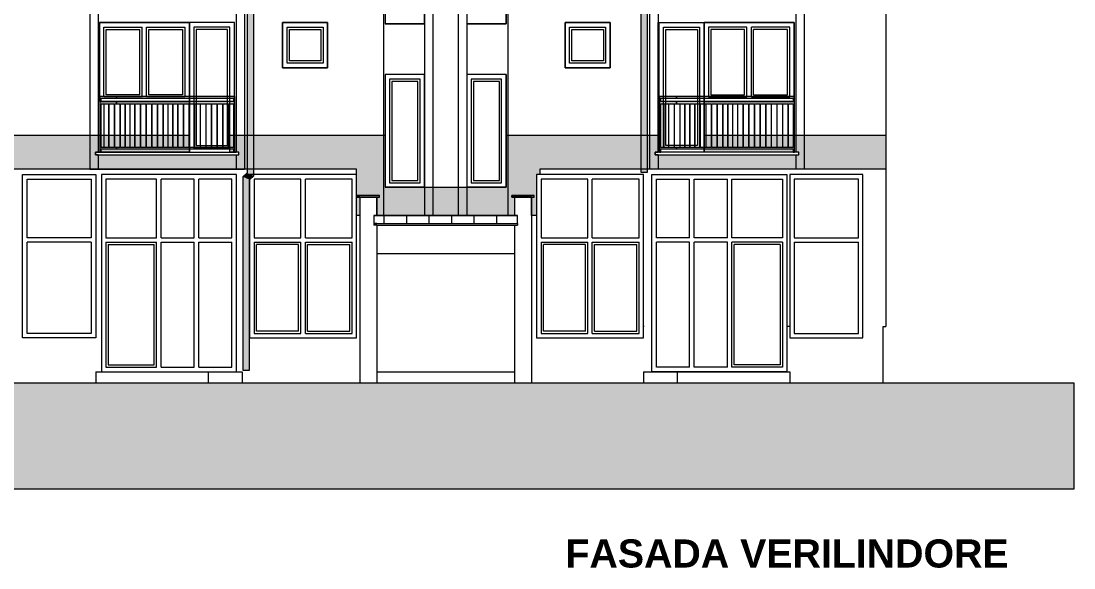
# Model space of a CAD drawing. Header units: feet. Extents: x 2791058 to 2855058, y -67651 to -18651.
# Drawn here: x 2810626 to 2819983, y -40312 to -35455 of the extents above; entities that cross this region are included whole.
import ezdxf

# ---------------------------------------------------------------- set-up
doc = ezdxf.new("R2010")
doc.units = ezdxf.units.FT
doc.header["$MEASUREMENT"] = 0
doc.linetypes.add('Hidden Line', pattern=[195.611112, 141.111112, -54.5])
for name, color, linetype, lineweight in [('2D Drafting - General_Pen_No__1', 7, 'Continuous', 0), ('Annotation - Text_Pen_No__1', 7, 'Continuous', 0), ('Exterior walls_Pen_No__1', 7, 'Continuous', 0), ('Exterior walls_Pen_No__80', 3, 'Continuous', 0), ('Lines_Pen_No__20', 1, 'Continuous', 0), ('Lines_Pen_No__60', 230, 'Continuous', 0), ('Shell - Roof_Pen_No__20', 1, 'Continuous', 0), ('Shell - Roof_Pen_No__21', 7, 'Continuous', 0), ('Structural - Bearing_Pen_No__1', 7, 'Continuous', 0)]:
    doc.layers.add(name, color=color, linetype=linetype, lineweight=lineweight)
for name, color, linetype, lineweight, true_color in [('2D Drafting - General_Pen_No__61', 7, 'Continuous', 0, 0x6a6a6a), ('Lines_Pen_No__4', 7, 'Continuous', 0, 0x029e21), ('Structural - Bearing_Pen_No__61', 7, 'Continuous', 0, 0x6a6a6a)]:
    doc.layers.add(name, color=color, linetype=linetype, lineweight=lineweight, true_color=true_color)
doc.layers.add('Exterior walls', color=7, linetype='Continuous')
doc.styles.add('GENERATED_STYLE_4', font='arialbd.ttf')

# ---------------------------------------------------------------- blocks, each defined once
blk = doc.blocks.new('Wall_7', base_point=(2812695.1, -30968.5))
at = {"layer": 'Exterior walls', "linetype": 'Continuous', "lineweight": 0}
blk.add_hatch(color=255, dxfattribs=at).paths.add_polyline_path([(2812635.1, -30968.5), (2812635.1, -36803.7), (2812695.1, -36830.4), (2812695.1, -30968.5)])
at = {"layer": 'Exterior walls_Pen_No__1', "color": 7, "linetype": 'Continuous', "lineweight": 0, "flags": 128}
for points in [[(2812635.1, -30968.5), (2812635.1, -36803.7)], [(2812695.1, -30968.5), (2812635.1, -30968.5)], [(2812695.1, -36830.4), (2812695.1, -30968.5)]]:
    blk.add_lwpolyline(points, dxfattribs=at)
blk = doc.blocks.new('Wall_8', base_point=(2812597.5, -38554.2))
at = {"layer": 'Exterior walls', "linetype": 'Continuous', "lineweight": 0}
blk.add_hatch(color=255, dxfattribs=at).paths.add_polyline_path([(2812657.5, -38554.2), (2812657.5, -36864.2), (2812597.5, -36837.5), (2812597.5, -38554.2)])
at = {"layer": 'Exterior walls_Pen_No__1', "color": 7, "linetype": 'Continuous', "lineweight": 0, "flags": 128}
for points in [[(2812597.5, -36837.5), (2812597.5, -38554.2)], [(2812657.5, -38554.2), (2812657.5, -36864.2)], [(2812597.5, -38554.2), (2812657.5, -38554.2)]]:
    blk.add_lwpolyline(points, dxfattribs=at)
blk = doc.blocks.new('Wall_9', base_point=(2812597.5, -36837.5))
at = {"layer": 'Exterior walls', "linetype": 'Continuous', "lineweight": 0}
blk.add_hatch(color=255, dxfattribs=at).paths.add_polyline_path([(2812657.5, -36864.2), (2812695.1, -36830.4), (2812635.1, -36803.7), (2812597.5, -36837.5)])
at = {"layer": 'Exterior walls_Pen_No__1', "color": 7, "linetype": 'Continuous', "lineweight": 0, "flags": 128}
for points in [[(2812635.1, -36803.7), (2812597.5, -36837.5)], [(2812657.5, -36864.2), (2812695.1, -36830.4)]]:
    blk.add_lwpolyline(points, dxfattribs=at)
blk = doc.blocks.new('Wall_10', base_point=(2816133.9, -30968.5))
at = {"layer": 'Exterior walls', "linetype": 'Continuous', "lineweight": 0}
blk.add_hatch(color=255, dxfattribs=at).paths.add_polyline_path([(2816133.9, -30968.5), (2816133.9, -36797.9), (2816193.9, -36797.9), (2816193.9, -30968.5)])
at = {"layer": 'Exterior walls_Pen_No__1', "color": 7, "linetype": 'Continuous', "lineweight": 0, "flags": 128}
for points in [[(2816133.9, -30968.5), (2816133.9, -36797.9)], [(2816193.9, -30968.5), (2816133.9, -30968.5)], [(2816193.9, -36797.9), (2816193.9, -30968.5)], [(2816133.9, -36797.9), (2816193.9, -36797.9)]]:
    blk.add_lwpolyline(points, dxfattribs=at)

msp = doc.modelspace()

# ---------------------------------------------------------------- hatches: boundary and pattern name
at = {"layer": '2D Drafting - General_Pen_No__61', "linetype": 'Continuous', "lineweight": 0, "true_color": 0x6a6a6a}
msp.add_hatch(color=251, dxfattribs=at).paths.add_polyline_path([(2801065.4, -38668.5), (2819983, -38668.5), (2819983, -39610.6), (2801065.4, -39610.6)])
at = {"layer": 'Exterior walls_Pen_No__80', "linetype": 'Continuous', "lineweight": 0, "true_color": 0x7fff7f}
msp.add_hatch(color=91, dxfattribs=at).paths.add_polyline_path([(2804321.6, -36468.5), (2804321.6, -36618.5), (2803511.6, -36618.5), (2803486.6, -36618.5), (2803486.6, -36643.5), (2803511.6, -36643.5), (2804736.6, -36643.5), (2804761.6, -36643.5), (2804761.6, -36618.5), (2804736.6, -36618.5), (2804725.1, -36618.5), (2804725.1, -36468.5), (2806086.6, -36468.5), (2806086.6, -36768.5), (2806086.6, -36930.5), (2807161.6, -36930.5), (2807161.6, -36768.5), (2807161.6, -36468.5), (2808496.6, -36468.5), (2808496.6, -36618.5), (2808486.6, -36618.5), (2808461.6, -36618.5), (2808461.6, -36643.5), (2808486.6, -36643.5), (2809711.6, -36643.5), (2809736.6, -36643.5), (2809736.6, -36618.5), (2809711.6, -36618.5), (2808896.6, -36618.5), (2808896.6, -36468.5), (2812121.6, -36468.5), (2812121.6, -36618.5), (2811311.6, -36618.5), (2811286.6, -36618.5), (2811286.6, -36643.5), (2811311.6, -36643.5), (2812536.6, -36643.5), (2812561.6, -36643.5), (2812561.6, -36618.5), (2812536.6, -36618.5), (2812481.6, -36618.5), (2812481.6, -36468.5), (2813861.6, -36468.5), (2813861.6, -36768.5), (2813861.6, -36930.5), (2814936.6, -36930.5), (2814936.6, -36768.5), (2814936.6, -36468.5), (2816296.6, -36468.5), (2816296.6, -36618.5), (2816286.6, -36618.5), (2816261.6, -36618.5), (2816261.6, -36643.5), (2816286.6, -36643.5), (2817511.6, -36643.5), (2817536.6, -36643.5), (2817536.6, -36618.5), (2817511.6, -36618.5), (2816696.6, -36618.5), (2816696.6, -36468.5), (2818311.6, -36468.5), (2818311.6, -36768.5), (2815236.6, -36768.5), (2815236.6, -36818.5), (2815207.7, -36818.5), (2815207.7, -37180.8), (2815161.6, -37180.8), (2815161.6, -37018.5), (2815186.6, -37018.5), (2815186.6, -37003.5), (2814986.6, -37003.5), (2814986.6, -37018.5), (2815010.2, -37018.5), (2815010.2, -37180.8), (2813786.6, -37180.8), (2813786.6, -37018.5), (2813811.6, -37018.5), (2813811.6, -37003.5), (2813611.6, -37003.5), (2813611.6, -37018.5), (2813636.6, -37018.5), (2813636.6, -37180.8), (2813607.3, -37180.8), (2813607.3, -36768.5), (2813561.6, -36768.5), (2807461.6, -36768.5), (2807461.6, -36818.5), (2807418.8, -36818.5), (2807418.8, -37180.8), (2807386.6, -37180.8), (2807386.6, -37018.5), (2807411.6, -37018.5), (2807411.6, -37003.5), (2807211.6, -37003.5), (2807211.6, -37018.5), (2807236.6, -37018.5), (2807236.6, -37180.8), (2806011.6, -37180.8), (2806011.6, -37018.5), (2806036.6, -37018.5), (2806036.6, -37003.5), (2805841.9, -37003.5), (2805841.9, -36818.5), (2805786.6, -36818.5), (2805786.6, -36768.5), (2802711.6, -36768.5), (2802711.6, -36468.5)])
at = {"layer": 'Structural - Bearing_Pen_No__1', "linetype": 'Continuous', "lineweight": 0}
h = msp.add_hatch(dxfattribs=at)
h.set_pattern_fill('SOLDIER_COURSE', style=0, pattern_type=2)
h.set_pattern_definition([(90, (2247653.82, -76424.97), (-200, 0), [])])
h.paths.add_polyline_path([(2815036.6, -37180.8), (2813761.6, -37180.8), (2813761.6, -37253.5), (2813786.6, -37253.5), (2815011.6, -37253.5), (2815036.6, -37253.5)])
at = {"layer": 'Structural - Bearing_Pen_No__61', "linetype": 'Continuous', "lineweight": 0, "true_color": 0x6a6a6a}
h = msp.add_hatch(color=251, dxfattribs=at)
h.paths.add_polyline_path([(2811325.1, -36125.9), (2811325.1, -36618.5), (2811337.1, -36618.5), (2811337.1, -36589.8), (2811475.1, -36589.8), (2811475.1, -36577.3), (2811459.1, -36577.3), (2811459.1, -36188.5), (2811475.1, -36188.5), (2811475.1, -36168.5), (2811337.1, -36168.5), (2811337.1, -36138.5), (2811475.1, -36138.5), (2811475.1, -36125.9), (2811337.1, -36125.9)])
h.paths.add_polyline_path([(2811337.1, -36188.5), (2811360.3, -36188.5), (2811360.3, -36577.3), (2811337.1, -36577.3)], flags=0)
h.paths.add_polyline_path([(2811365.3, -36188.5), (2811404.1, -36188.5), (2811404.1, -36577.3), (2811365.3, -36577.3)], flags=0)
h.paths.add_polyline_path([(2811409.1, -36188.5), (2811454.1, -36188.5), (2811454.1, -36577.3), (2811409.1, -36577.3)], flags=0)
h = msp.add_hatch(color=251, dxfattribs=at)
h.paths.add_polyline_path([(2811475.1, -36589.8), (2812513.1, -36589.8), (2812513.1, -36618.5), (2812525.1, -36618.5), (2812525.1, -36125.9), (2812513.1, -36125.9), (2811475.1, -36125.9), (2811475.1, -36138.5), (2812513.1, -36138.5), (2812513.1, -36168.5), (2811475.1, -36168.5), (2811475.1, -36188.5), (2811504.1, -36188.5), (2811504.1, -36577.3), (2811475.1, -36577.3)])
h.paths.add_polyline_path([(2811509.1, -36577.3), (2811509.1, -36188.5), (2811547.8, -36188.5), (2811547.8, -36577.3)], flags=0)
h.paths.add_polyline_path([(2811591.6, -36577.3), (2811552.8, -36577.3), (2811552.8, -36188.5), (2811591.6, -36188.5)], flags=0)
h.paths.add_polyline_path([(2811596.6, -36188.5), (2811635.3, -36188.5), (2811635.3, -36577.3), (2811596.6, -36577.3)], flags=0)
h.paths.add_polyline_path([(2811685.3, -36577.3), (2811640.3, -36577.3), (2811640.3, -36188.5), (2811685.3, -36188.5)], flags=0)
h.paths.add_polyline_path([(2811690.3, -36577.3), (2811690.3, -36188.5), (2811735.3, -36188.5), (2811735.3, -36577.3)], flags=0)
h.paths.add_polyline_path([(2811740.3, -36188.5), (2811785.3, -36188.5), (2811785.3, -36577.3), (2811740.3, -36577.3)], flags=0)
h.paths.add_polyline_path([(2811790.3, -36188.5), (2811835.3, -36188.5), (2811835.3, -36577.3), (2811790.3, -36577.3)], flags=0)
h.paths.add_polyline_path([(2811840.3, -36577.3), (2811840.3, -36188.5), (2811885.3, -36188.5), (2811885.3, -36577.3)], flags=0)
h.paths.add_polyline_path([(2811929.1, -36577.3), (2811890.3, -36577.3), (2811890.3, -36188.5), (2811929.1, -36188.5)], flags=0)
h.paths.add_polyline_path([(2811934.1, -36188.5), (2811972.8, -36188.5), (2811972.8, -36577.3), (2811934.1, -36577.3)], flags=0)
h.paths.add_polyline_path([(2811977.8, -36188.5), (2812016.6, -36188.5), (2812016.6, -36577.3), (2811977.8, -36577.3)], flags=0)
h.paths.add_polyline_path([(2812021.6, -36577.3), (2812021.6, -36188.5), (2812066.6, -36188.5), (2812066.6, -36577.3)], flags=0)
h.paths.add_polyline_path([(2812116.6, -36577.3), (2812071.6, -36577.3), (2812071.6, -36188.5), (2812116.6, -36188.5)], flags=0)
h.paths.add_polyline_path([(2812166.6, -36577.3), (2812121.6, -36577.3), (2812121.6, -36188.5), (2812166.6, -36188.5)], flags=0)
h.paths.add_polyline_path([(2812171.6, -36577.3), (2812171.6, -36188.5), (2812216.6, -36188.5), (2812216.6, -36577.3)], flags=0)
h.paths.add_polyline_path([(2812221.6, -36577.3), (2812221.6, -36188.5), (2812266.6, -36188.5), (2812266.6, -36577.3)], flags=0)
h.paths.add_polyline_path([(2812271.6, -36188.5), (2812316.6, -36188.5), (2812316.6, -36577.3), (2812271.6, -36577.3)], flags=0)
h.paths.add_polyline_path([(2812321.6, -36577.3), (2812321.6, -36188.5), (2812366.6, -36188.5), (2812366.6, -36577.3)], flags=0)
h.paths.add_polyline_path([(2812371.6, -36188.5), (2812416.6, -36188.5), (2812416.6, -36577.3), (2812371.6, -36577.3)], flags=0)
h.paths.add_polyline_path([(2812421.6, -36577.3), (2812421.6, -36188.5), (2812466.6, -36188.5), (2812466.6, -36577.3)], flags=0)
h.paths.add_polyline_path([(2812471.6, -36188.5), (2812513.1, -36188.5), (2812513.1, -36577.3), (2812471.6, -36577.3)], flags=0)
h = msp.add_hatch(color=251, dxfattribs=at)
h.paths.add_polyline_path([(2816300.1, -36125.9), (2816300.1, -36618.5), (2816312.1, -36618.5), (2816312.1, -36589.8), (2816450.1, -36589.8), (2816450.1, -36577.3), (2816434.1, -36577.3), (2816434.1, -36188.5), (2816450.1, -36188.5), (2816450.1, -36168.5), (2816312.1, -36168.5), (2816312.1, -36138.5), (2816450.1, -36138.5), (2816450.1, -36125.9), (2816312.1, -36125.9)])
h.paths.add_polyline_path([(2816312.1, -36188.5), (2816335.3, -36188.5), (2816335.3, -36577.3), (2816312.1, -36577.3)], flags=0)
h.paths.add_polyline_path([(2816340.3, -36188.5), (2816379.1, -36188.5), (2816379.1, -36577.3), (2816340.3, -36577.3)], flags=0)
h.paths.add_polyline_path([(2816384.1, -36188.5), (2816429.1, -36188.5), (2816429.1, -36577.3), (2816384.1, -36577.3)], flags=0)
h = msp.add_hatch(color=251, dxfattribs=at)
h.paths.add_polyline_path([(2816450.1, -36589.8), (2817488.1, -36589.8), (2817488.1, -36618.5), (2817500.1, -36618.5), (2817500.1, -36125.9), (2817488.1, -36125.9), (2816450.1, -36125.9), (2816450.1, -36138.5), (2817488.1, -36138.5), (2817488.1, -36168.5), (2816450.1, -36168.5), (2816450.1, -36188.5), (2816479.1, -36188.5), (2816479.1, -36577.3), (2816450.1, -36577.3)])
h.paths.add_polyline_path([(2816484.1, -36577.3), (2816484.1, -36188.5), (2816522.8, -36188.5), (2816522.8, -36577.3)], flags=0)
h.paths.add_polyline_path([(2816566.6, -36577.3), (2816527.8, -36577.3), (2816527.8, -36188.5), (2816566.6, -36188.5)], flags=0)
h.paths.add_polyline_path([(2816571.6, -36188.5), (2816610.3, -36188.5), (2816610.3, -36577.3), (2816571.6, -36577.3)], flags=0)
h.paths.add_polyline_path([(2816660.3, -36577.3), (2816615.3, -36577.3), (2816615.3, -36188.5), (2816660.3, -36188.5)], flags=0)
h.paths.add_polyline_path([(2816665.3, -36577.3), (2816665.3, -36188.5), (2816710.3, -36188.5), (2816710.3, -36577.3)], flags=0)
h.paths.add_polyline_path([(2816715.3, -36188.5), (2816760.3, -36188.5), (2816760.3, -36577.3), (2816715.3, -36577.3)], flags=0)
h.paths.add_polyline_path([(2816765.3, -36188.5), (2816810.3, -36188.5), (2816810.3, -36577.3), (2816765.3, -36577.3)], flags=0)
h.paths.add_polyline_path([(2816815.3, -36577.3), (2816815.3, -36188.5), (2816860.3, -36188.5), (2816860.3, -36577.3)], flags=0)
h.paths.add_polyline_path([(2816904.1, -36577.3), (2816865.3, -36577.3), (2816865.3, -36188.5), (2816904.1, -36188.5)], flags=0)
h.paths.add_polyline_path([(2816909.1, -36188.5), (2816947.8, -36188.5), (2816947.8, -36577.3), (2816909.1, -36577.3)], flags=0)
h.paths.add_polyline_path([(2816952.8, -36188.5), (2816991.6, -36188.5), (2816991.6, -36577.3), (2816952.8, -36577.3)], flags=0)
h.paths.add_polyline_path([(2816996.6, -36577.3), (2816996.6, -36188.5), (2817041.6, -36188.5), (2817041.6, -36577.3)], flags=0)
h.paths.add_polyline_path([(2817091.6, -36577.3), (2817046.6, -36577.3), (2817046.6, -36188.5), (2817091.6, -36188.5)], flags=0)
h.paths.add_polyline_path([(2817141.6, -36577.3), (2817096.6, -36577.3), (2817096.6, -36188.5), (2817141.6, -36188.5)], flags=0)
h.paths.add_polyline_path([(2817146.6, -36577.3), (2817146.6, -36188.5), (2817191.6, -36188.5), (2817191.6, -36577.3)], flags=0)
h.paths.add_polyline_path([(2817196.6, -36577.3), (2817196.6, -36188.5), (2817241.6, -36188.5), (2817241.6, -36577.3)], flags=0)
h.paths.add_polyline_path([(2817246.6, -36188.5), (2817291.6, -36188.5), (2817291.6, -36577.3), (2817246.6, -36577.3)], flags=0)
h.paths.add_polyline_path([(2817296.6, -36577.3), (2817296.6, -36188.5), (2817341.6, -36188.5), (2817341.6, -36577.3)], flags=0)
h.paths.add_polyline_path([(2817346.6, -36188.5), (2817391.6, -36188.5), (2817391.6, -36577.3), (2817346.6, -36577.3)], flags=0)
h.paths.add_polyline_path([(2817396.6, -36577.3), (2817396.6, -36188.5), (2817441.6, -36188.5), (2817441.6, -36577.3)], flags=0)
h.paths.add_polyline_path([(2817446.6, -36188.5), (2817488.1, -36188.5), (2817488.1, -36577.3), (2817446.6, -36577.3)], flags=0)
for points in [[(2813811.6, -37003.5), (2813611.6, -37003.5), (2813611.6, -37018.5), (2813636.6, -37018.5), (2813786.6, -37018.5), (2813811.6, -37018.5)], [(2815186.6, -37003.5), (2814986.6, -37003.5), (2814986.6, -37018.5), (2815011.6, -37018.5), (2815161.6, -37018.5), (2815186.6, -37018.5)]]:
    msp.add_hatch(color=251, dxfattribs=at).paths.add_polyline_path(points)

# ---------------------------------------------------------------- linework, layer by layer
at = {"layer": '2D Drafting - General_Pen_No__1', "color": 7, "linetype": 'Continuous', "lineweight": 0, "flags": 128}
msp.add_lwpolyline([(2801065.4, -38668.5), (2819983, -38668.5), (2819983, -39610.6), (2801065.4, -39610.6)], close=True, dxfattribs=at)
at = {"layer": 'Exterior walls_Pen_No__1', "color": 7, "linetype": 'Continuous', "lineweight": 0, "flags": 128}
msp.add_lwpolyline([(2808896.6, -36468.5), (2812121.6, -36468.5), (2812121.6, -36618.5), (2811311.6, -36618.5), (2811286.6, -36618.5), (2811286.6, -36643.5), (2811311.6, -36643.5), (2812536.6, -36643.5), (2812561.6, -36643.5), (2812561.6, -36618.5), (2812536.6, -36618.5), (2812481.6, -36618.5), (2812481.6, -36468.5), (2813861.6, -36468.5), (2813861.6, -36768.5), (2813861.6, -36930.5), (2814936.6, -36930.5), (2814936.6, -36768.5), (2814936.6, -36468.5), (2816296.6, -36468.5), (2816296.6, -36618.5), (2816286.6, -36618.5), (2816261.6, -36618.5), (2816261.6, -36643.5), (2816286.6, -36643.5), (2817511.6, -36643.5), (2817536.6, -36643.5), (2817536.6, -36618.5), (2817511.6, -36618.5), (2816696.6, -36618.5), (2816696.6, -36468.5), (2818311.6, -36468.5), (2818311.6, -36768.5), (2815236.6, -36768.5), (2815236.6, -36818.5), (2815207.7, -36818.5), (2815207.7, -37180.8), (2815161.6, -37180.8), (2815161.6, -37018.5), (2815186.6, -37018.5), (2815186.6, -37003.5), (2814986.6, -37003.5), (2814986.6, -37018.5), (2815010.2, -37018.5), (2815010.2, -37180.8), (2813786.6, -37180.8), (2813786.6, -37018.5), (2813811.6, -37018.5), (2813811.6, -37003.5), (2813611.6, -37003.5), (2813611.6, -37018.5), (2813636.6, -37018.5), (2813636.6, -37180.8), (2813607.3, -37180.8), (2813607.3, -36768.5), (2813561.6, -36768.5), (2807461.6, -36768.5)], dxfattribs=at)
at = {"layer": 'Lines_Pen_No__20', "color": 1, "linetype": 'Hidden Line', "lineweight": 0}
for p, q in [((2811321.6, -35538.5), (2811321.6, -35468.5)), ((2812521.6, -35468.5), (2811321.6, -35468.5)), ((2812521.6, -35538.5), (2812521.6, -35468.5)), ((2812950.4, -35538.5), (2812950.4, -35468.5)), ((2813350.4, -35468.5), (2812950.4, -35468.5)), ((2812950.4, -35538.5), (2812950.4, -35468.5)), ((2813350.4, -35538.5), (2813350.4, -35468.5)), ((2815461.2, -35538.5), (2815461.2, -35468.5)), ((2815861.2, -35468.5), (2815461.2, -35468.5)), ((2815461.2, -35538.5), (2815461.2, -35468.5)), ((2815861.2, -35538.5), (2815861.2, -35468.5)), ((2816296.6, -35538.5), (2816296.6, -35468.5)), ((2816296.6, -35468.5), (2817496.6, -35468.5)), ((2817496.6, -35538.5), (2817496.6, -35468.5))]:
    msp.add_line(p, q, dxfattribs=at)
at = {"layer": 'Lines_Pen_No__20', "color": 1, "linetype": 'Continuous', "lineweight": 0}
for p, q in [((2811681.6, -36108.5), (2811681.6, -35528.5)), ((2811701.6, -36128.5), (2811701.6, -35508.5)), ((2811741.6, -36128.5), (2811741.6, -35508.5)), ((2811761.6, -36108.5), (2811761.6, -35528.5)), ((2817056.6, -36108.5), (2817056.6, -35528.5)), ((2817076.6, -36128.5), (2817076.6, -35508.5)), ((2817116.6, -36128.5), (2817116.6, -35508.5)), ((2817136.6, -36108.5), (2817136.6, -35528.5)), ((2813112.3, -37378.5), (2813112.3, -36858.5)), ((2813152.3, -37378.5), (2813152.3, -36858.5)), ((2811250.1, -37378.5), (2810680.1, -37378.5)), ((2811250.1, -37418.5), (2810680.1, -37418.5)), ((2812697.3, -37378.5), (2813112.3, -37378.5)), ((2812697.3, -37418.5), (2813112.3, -37418.5)), ((2813112.3, -38228.5), (2813112.3, -37418.5)), ((2813152.3, -37378.5), (2813567.3, -37378.5)), ((2813152.3, -38228.5), (2813152.3, -37418.5)), ((2813152.3, -37418.5), (2813567.3, -37418.5)), ((2813092.3, -37438.5), (2812717.3, -37438.5)), ((2813092.3, -38208.5), (2813092.3, -37438.5)), ((2813172.3, -38208.5), (2813172.3, -37438.5)), ((2813172.3, -37438.5), (2813547.3, -37438.5)), ((2813092.3, -38208.5), (2812717.3, -38208.5)), ((2813172.3, -38208.5), (2813547.3, -38208.5))]:
    msp.add_line(p, q, dxfattribs=at)
for points in [[(2813861.6, -35480.5), (2814211.6, -35480.5), (2814211.6, -34480.5), (2813861.6, -34480.5)], [(2814586.6, -35480.5), (2814936.6, -35480.5), (2814936.6, -34480.5), (2814586.6, -34480.5)], [(2811321.6, -35468.5), (2812121.6, -35468.5), (2812121.6, -36168.5), (2811321.6, -36168.5)], [(2812121.6, -36618.5), (2812521.6, -36618.5), (2812521.6, -35468.5), (2812121.6, -35468.5)], [(2812161.6, -36578.5), (2812481.6, -36578.5), (2812481.6, -35508.5), (2812161.6, -35508.5)], [(2812181.6, -36558.5), (2812461.6, -36558.5), (2812461.6, -35528.5), (2812181.6, -35528.5)], [(2812950.4, -35468.5), (2813350.4, -35468.5), (2813350.4, -35868.5), (2812950.4, -35868.5)], [(2812990.4, -35508.5), (2813310.4, -35508.5), (2813310.4, -35828.5), (2812990.4, -35828.5)], [(2813010.4, -35528.5), (2813290.4, -35528.5), (2813290.4, -35808.5), (2813010.4, -35808.5)], [(2815461.2, -35468.5), (2815861.2, -35468.5), (2815861.2, -35868.5), (2815461.2, -35868.5)], [(2815501.2, -35508.5), (2815821.2, -35508.5), (2815821.2, -35828.5), (2815501.2, -35828.5)], [(2815521.2, -35528.5), (2815801.2, -35528.5), (2815801.2, -35808.5), (2815521.2, -35808.5)], [(2816696.6, -36618.5), (2816296.6, -36618.5), (2816296.6, -35468.5), (2816696.6, -35468.5)], [(2816656.6, -36578.5), (2816336.6, -36578.5), (2816336.6, -35508.5), (2816656.6, -35508.5)], [(2816636.6, -36558.5), (2816356.6, -36558.5), (2816356.6, -35528.5), (2816636.6, -35528.5)], [(2817496.6, -35468.5), (2816696.6, -35468.5), (2816696.6, -36168.5), (2817496.6, -36168.5)], [(2813861.6, -36930.5), (2814211.6, -36930.5), (2814211.6, -35930.5), (2813861.6, -35930.5)], [(2814586.6, -36930.5), (2814936.6, -36930.5), (2814936.6, -35930.5), (2814586.6, -35930.5)], [(2813901.6, -36890.5), (2814171.6, -36890.5), (2814171.6, -35970.5), (2813901.6, -35970.5)], [(2813921.6, -36870.5), (2814151.6, -36870.5), (2814151.6, -35990.5), (2813921.6, -35990.5)], [(2814626.6, -36890.5), (2814896.6, -36890.5), (2814896.6, -35970.5), (2814626.6, -35970.5)], [(2814646.6, -36870.5), (2814876.6, -36870.5), (2814876.6, -35990.5), (2814646.6, -35990.5)], [(2811290.1, -38268.5), (2810640.1, -38268.5), (2810640.1, -36818.5), (2811290.1, -36818.5)], [(2812657.3, -38268.5), (2813607.3, -38268.5), (2813607.3, -36818.5), (2812657.3, -36818.5)]]:
    msp.add_lwpolyline(points, close=True, dxfattribs=at)
for points in [[(2811701.6, -36128.5), (2811361.6, -36128.5), (2811361.6, -35508.5), (2811701.6, -35508.5)], [(2811681.6, -36108.5), (2811381.6, -36108.5), (2811381.6, -35528.5), (2811681.6, -35528.5)], [(2811741.6, -35508.5), (2812081.6, -35508.5), (2812081.6, -36128.5), (2811741.6, -36128.5)], [(2811761.6, -35528.5), (2812061.6, -35528.5), (2812061.6, -36108.5), (2811761.6, -36108.5)], [(2817076.6, -35508.5), (2816736.6, -35508.5), (2816736.6, -36128.5), (2817076.6, -36128.5)], [(2817056.6, -35528.5), (2816756.6, -35528.5), (2816756.6, -36108.5), (2817056.6, -36108.5)], [(2817116.6, -36128.5), (2817456.6, -36128.5), (2817456.6, -35508.5), (2817116.6, -35508.5)], [(2817136.6, -36108.5), (2817436.6, -36108.5), (2817436.6, -35528.5), (2817136.6, -35528.5)], [(2810680.1, -37378.5), (2810680.1, -36858.5), (2811250.1, -36858.5), (2811250.1, -37378.5)], [(2813112.3, -36858.5), (2812697.3, -36858.5), (2812697.3, -37378.5)], [(2813567.3, -37378.5), (2813567.3, -36858.5), (2813152.3, -36858.5)], [(2811250.1, -37418.5), (2811250.1, -38228.5), (2810680.1, -38228.5), (2810680.1, -37418.5)], [(2812697.3, -37418.5), (2812697.3, -38228.5), (2813112.3, -38228.5)], [(2813152.3, -38228.5), (2813567.3, -38228.5), (2813567.3, -37418.5)], [(2812717.3, -38208.5), (2812717.3, -37438.5)], [(2813547.3, -38208.5), (2813547.3, -37438.5)], [(2813152.3, -38228.5), (2813547.3, -38228.5)]]:
    msp.add_lwpolyline(points, dxfattribs=at)
at = {"layer": 'Lines_Pen_No__4', "color": 104, "linetype": 'Continuous', "lineweight": 0, "true_color": 0x029e21}
for p, q in [((2815662.7, -37378.5), (2815662.7, -36858.5)), ((2815702.7, -37378.5), (2815702.7, -36858.5)), ((2816567.7, -37378.5), (2816567.7, -36858.5)), ((2816607.7, -37378.5), (2816607.7, -36858.5)), ((2816902.7, -37378.5), (2816902.7, -36858.5)), ((2816942.7, -37378.5), (2816942.7, -36858.5)), ((2815247.7, -37378.5), (2815662.7, -37378.5)), ((2815247.7, -37418.5), (2815662.7, -37418.5)), ((2815662.7, -38228.5), (2815662.7, -37418.5)), ((2815702.7, -37378.5), (2816117.7, -37378.5)), ((2815702.7, -38228.5), (2815702.7, -37418.5)), ((2815702.7, -37418.5), (2816117.7, -37418.5)), ((2816567.7, -37378.5), (2816272.7, -37378.5)), ((2816567.7, -37418.5), (2816272.7, -37418.5)), ((2816567.7, -38528.5), (2816567.7, -37418.5)), ((2816902.7, -37378.5), (2816607.7, -37378.5)), ((2816902.7, -37418.5), (2816607.7, -37418.5)), ((2816607.7, -38528.5), (2816607.7, -37418.5)), ((2816902.7, -38528.5), (2816902.7, -37418.5)), ((2817392.7, -37378.5), (2816942.7, -37378.5)), ((2817392.7, -37418.5), (2816942.7, -37418.5)), ((2816942.7, -38528.5), (2816942.7, -37418.5)), ((2817497.7, -37378.5), (2818067.7, -37378.5)), ((2817497.7, -37418.5), (2818067.7, -37418.5)), ((2815642.7, -37438.5), (2815267.7, -37438.5)), ((2815642.7, -38208.5), (2815642.7, -37438.5)), ((2815722.7, -38208.5), (2815722.7, -37438.5)), ((2815722.7, -37438.5), (2816097.7, -37438.5)), ((2816962.7, -38508.5), (2816962.7, -37438.5)), ((2817372.7, -37438.5), (2816962.7, -37438.5)), ((2815642.7, -38208.5), (2815267.7, -38208.5)), ((2815722.7, -38208.5), (2816097.7, -38208.5))]:
    msp.add_line(p, q, dxfattribs=at)
for points in [[(2815207.7, -38268.5), (2816157.7, -38268.5), (2816157.7, -36818.5), (2815207.7, -36818.5)], [(2817432.7, -38568.5), (2816232.7, -38568.5), (2816232.7, -36818.5), (2817432.7, -36818.5)], [(2817457.7, -38268.5), (2818107.7, -38268.5), (2818107.7, -36818.5), (2817457.7, -36818.5)]]:
    msp.add_lwpolyline(points, close=True, dxfattribs=at)
for points in [[(2815662.7, -36858.5), (2815247.7, -36858.5), (2815247.7, -37378.5)], [(2816117.7, -37378.5), (2816117.7, -36858.5), (2815702.7, -36858.5)], [(2816272.7, -37378.5), (2816272.7, -36858.5), (2816567.7, -36858.5)], [(2816607.7, -36858.5), (2816902.7, -36858.5)], [(2816942.7, -36858.5), (2817392.7, -36858.5), (2817392.7, -37378.5)], [(2818067.7, -37378.5), (2818067.7, -36858.5), (2817497.7, -36858.5), (2817497.7, -37378.5)], [(2815247.7, -37418.5), (2815247.7, -38228.5), (2815662.7, -38228.5)], [(2815702.7, -38228.5), (2816117.7, -38228.5), (2816117.7, -37418.5)], [(2816567.7, -38528.5), (2816272.7, -38528.5), (2816272.7, -37418.5)], [(2817392.7, -37418.5), (2817392.7, -38528.5), (2816942.7, -38528.5)], [(2817497.7, -37418.5), (2817497.7, -38228.5), (2818067.7, -38228.5), (2818067.7, -37418.5)], [(2815267.7, -38208.5), (2815267.7, -37438.5)], [(2816097.7, -38208.5), (2816097.7, -37438.5)], [(2817372.7, -37438.5), (2817372.7, -38508.5), (2816962.7, -38508.5)], [(2815702.7, -38228.5), (2816097.7, -38228.5)], [(2816902.7, -38528.5), (2816607.7, -38528.5)]]:
    msp.add_lwpolyline(points, dxfattribs=at)
at = {"layer": 'Lines_Pen_No__60', "color": 230, "linetype": 'Continuous', "lineweight": 0}
for p, q in [((2811830.1, -37378.5), (2811830.1, -36858.5)), ((2811870.1, -37378.5), (2811870.1, -36858.5)), ((2812165.1, -37378.5), (2812165.1, -36858.5)), ((2812205.1, -37378.5), (2812205.1, -36858.5)), ((2811380.1, -37378.5), (2811830.1, -37378.5)), ((2811380.1, -37418.5), (2811830.1, -37418.5)), ((2811830.1, -38528.5), (2811830.1, -37418.5)), ((2811870.1, -37378.5), (2812165.1, -37378.5)), ((2811870.1, -38528.5), (2811870.1, -37418.5)), ((2811870.1, -37418.5), (2812165.1, -37418.5)), ((2812165.1, -38528.5), (2812165.1, -37418.5)), ((2812205.1, -37378.5), (2812500.1, -37378.5)), ((2812205.1, -38528.5), (2812205.1, -37418.5)), ((2812205.1, -37418.5), (2812500.1, -37418.5)), ((2811400.1, -37438.5), (2811810.1, -37438.5)), ((2811810.1, -38508.5), (2811810.1, -37438.5))]:
    msp.add_line(p, q, dxfattribs=at)
msp.add_lwpolyline([(2811340.1, -38568.5), (2812540.1, -38568.5), (2812540.1, -36818.5), (2811340.1, -36818.5)], close=True, dxfattribs=at)
for points in [[(2811830.1, -36858.5), (2811380.1, -36858.5), (2811380.1, -37378.5)], [(2812165.1, -36858.5), (2811870.1, -36858.5)], [(2812500.1, -37378.5), (2812500.1, -36858.5), (2812205.1, -36858.5)], [(2811380.1, -37418.5), (2811380.1, -38528.5), (2811830.1, -38528.5)], [(2812205.1, -38528.5), (2812500.1, -38528.5), (2812500.1, -37418.5)], [(2811400.1, -37438.5), (2811400.1, -38508.5), (2811810.1, -38508.5)], [(2811870.1, -38528.5), (2812165.1, -38528.5)]]:
    msp.add_lwpolyline(points, dxfattribs=at)
at = {"layer": 'Shell - Roof_Pen_No__20', "color": 1, "linetype": 'Continuous', "lineweight": 0}
for p, q in [((2813350.4, -35468.5), (2812950.4, -35468.5)), ((2812950.4, -35468.5), (2812950.4, -35868.5)), ((2813350.4, -35868.5), (2813350.4, -35468.5)), ((2815861.2, -35468.5), (2815461.2, -35468.5)), ((2815461.2, -35468.5), (2815461.2, -35868.5)), ((2815861.2, -35868.5), (2815861.2, -35468.5)), ((2812950.4, -35868.5), (2813350.4, -35868.5)), ((2815461.2, -35868.5), (2815861.2, -35868.5))]:
    msp.add_line(p, q, dxfattribs=at)
at = {"layer": 'Shell - Roof_Pen_No__21', "color": 7, "linetype": 'Continuous', "lineweight": 0}
for p, q in [((2811236.6, -30968.5), (2811236.6, -36768.5)), ((2812611.6, -30968.5), (2812611.6, -36768.5)), ((2816211.6, -30968.5), (2816211.6, -36768.5)), ((2817586.6, -30968.5), (2817586.6, -36768.5)), ((2818311.6, -30968.5), (2818311.6, -38168.5)), ((2813846.6, -31083.5), (2813846.6, -37180.8)), ((2814951.6, -31083.5), (2814951.6, -37180.8)), ((2814211.6, -31676), (2814211.6, -37180.8)), ((2814586.6, -31676), (2814586.6, -37180.8)), ((2814286.6, -31751), (2814286.6, -37180.8)), ((2814511.6, -31751), (2814511.6, -37180.8)), ((2813861.6, -34480.5), (2813861.6, -35480.5)), ((2814211.6, -34480.5), (2814211.6, -35480.5)), ((2814586.6, -34480.5), (2814586.6, -35480.5)), ((2814936.6, -34480.5), (2814936.6, -35480.5)), ((2811311.6, -35193.5), (2811311.6, -36618.5)), ((2812536.6, -35193.5), (2812536.6, -36618.5)), ((2816286.6, -35193.5), (2816286.6, -36618.5)), ((2817511.6, -35193.5), (2817511.6, -36618.5)), ((2812521.6, -35468.5), (2811321.6, -35468.5)), ((2811321.6, -35468.5), (2811321.6, -36168.5)), ((2812121.6, -36618.5), (2812121.6, -35468.5)), ((2812521.6, -36618.5), (2812521.6, -35468.5)), ((2814211.6, -35480.5), (2813861.6, -35480.5)), ((2814936.6, -35480.5), (2814586.6, -35480.5)), ((2816286.6, -36618.5), (2816286.6, -35468.5)), ((2816296.6, -35468.5), (2817496.6, -35468.5)), ((2816296.6, -36618.5), (2816296.6, -35468.5)), ((2816696.6, -36618.5), (2816696.6, -35468.5)), ((2816696.6, -36618.5), (2816696.6, -35468.5)), ((2817496.6, -35468.5), (2817496.6, -36168.5)), ((2814211.6, -35930.5), (2813861.6, -35930.5)), ((2813861.6, -35930.5), (2813861.6, -36930.5)), ((2814211.6, -35930.5), (2814211.6, -36930.5)), ((2814936.6, -35930.5), (2814586.6, -35930.5)), ((2814586.6, -35930.5), (2814586.6, -36930.5)), ((2814936.6, -35930.5), (2814936.6, -36930.5)), ((2814211.6, -36501), (2814211.6, -36101)), ((2814586.6, -36101), (2814586.6, -36501)), ((2811321.6, -36168.5), (2812121.6, -36168.5)), ((2817496.6, -36168.5), (2816696.6, -36168.5)), ((2811286.6, -36643.5), (2811286.6, -36618.5)), ((2811286.6, -36618.5), (2811311.6, -36618.5)), ((2811311.6, -36643.5), (2811286.6, -36643.5)), ((2811311.6, -36618.5), (2812536.6, -36618.5)), ((2811311.6, -36643.5), (2811311.6, -36768.5)), ((2811311.6, -36643.5), (2812536.6, -36643.5)), ((2811311.6, -36643.5), (2811311.6, -36768.5)), ((2812561.6, -36618.5), (2812536.6, -36618.5)), ((2812536.6, -36643.5), (2812536.6, -36768.5)), ((2812536.6, -36643.5), (2812561.6, -36643.5)), ((2812536.6, -36643.5), (2812536.6, -36768.5)), ((2812561.6, -36643.5), (2812561.6, -36618.5)), ((2816261.6, -36643.5), (2816261.6, -36618.5)), ((2816261.6, -36618.5), (2816286.6, -36618.5)), ((2816286.6, -36643.5), (2816261.6, -36643.5)), ((2817511.6, -36618.5), (2816286.6, -36618.5)), ((2816286.6, -36643.5), (2816286.6, -36768.5)), ((2816286.6, -36643.5), (2817511.6, -36643.5)), ((2816286.6, -36643.5), (2816286.6, -36768.5)), ((2817536.6, -36618.5), (2817511.6, -36618.5)), ((2817511.6, -36643.5), (2817511.6, -36768.5)), ((2817511.6, -36643.5), (2817536.6, -36643.5)), ((2817511.6, -36643.5), (2817511.6, -36768.5)), ((2817536.6, -36643.5), (2817536.6, -36618.5)), ((2811236.6, -36768.5), (2812611.6, -36768.5)), ((2817586.6, -36768.5), (2816211.6, -36768.5)), ((2816157.7, -36818.5), (2815207.7, -36818.5)), ((2815207.7, -36818.5), (2815207.7, -38268.5)), ((2816157.7, -38268.5), (2816157.7, -36818.5)), ((2814211.6, -36930.5), (2813861.6, -36930.5)), ((2814936.6, -36930.5), (2814586.6, -36930.5)), ((2813611.6, -37018.5), (2813611.6, -37003.5)), ((2813611.6, -37003.5), (2813811.6, -37003.5)), ((2813636.6, -37018.5), (2813611.6, -37018.5)), ((2813636.6, -37018.5), (2813636.6, -38668.5)), ((2813636.6, -37018.5), (2813786.6, -37018.5)), ((2813786.6, -37018.5), (2813786.6, -37180.8)), ((2813786.6, -37018.5), (2813811.6, -37018.5)), ((2813811.6, -37018.5), (2813811.6, -37003.5)), ((2814986.6, -37018.5), (2814986.6, -37003.5)), ((2814986.6, -37003.5), (2815186.6, -37003.5)), ((2815011.6, -37018.5), (2814986.6, -37018.5)), ((2815161.6, -37018.5), (2815010.2, -37018.5)), ((2815010.2, -37018.5), (2815010.2, -37180.8)), ((2815161.6, -37018.5), (2815161.6, -38668.5)), ((2815161.6, -37018.5), (2815186.6, -37018.5)), ((2815161.6, -37018.5), (2815186.6, -37018.5)), ((2815186.6, -37018.5), (2815186.6, -37003.5)), ((2813761.6, -37180.8), (2815036.6, -37180.8)), ((2813761.6, -37180.8), (2813761.6, -37253.5)), ((2815036.6, -37253.5), (2815036.6, -37180.8)), ((2813786.6, -37253.5), (2813761.6, -37253.5)), ((2813761.6, -37253.5), (2813761.6, -37268.5)), ((2813786.6, -37268.5), (2813761.6, -37268.5)), ((2813786.6, -37253.5), (2815011.6, -37253.5)), ((2813786.6, -37268.5), (2815011.6, -37268.5)), ((2813786.6, -37268.5), (2813786.6, -38668.5)), ((2815011.6, -37253.5), (2815036.6, -37253.5)), ((2815011.6, -37268.5), (2815011.6, -38668.5)), ((2815011.6, -37268.5), (2815036.6, -37268.5)), ((2815036.6, -37253.5), (2815036.6, -37268.5)), ((2813786.6, -37518.5), (2815011.6, -37518.5)), ((2816164.6, -38168.5), (2816157.7, -38168.5)), ((2817457.7, -38168.5), (2817432.7, -38168.5)), ((2818286.6, -38668.5), (2818286.6, -38168.5)), ((2818286.6, -38168.5), (2818311.6, -38168.5)), ((2815207.7, -38268.5), (2816157.7, -38268.5)), ((2811290.1, -38568.5), (2812590.1, -38568.5)), ((2811290.1, -38568.5), (2811290.1, -38668.5)), ((2811290.1, -38568.5), (2812590.1, -38568.5)), ((2812290.1, -38568.5), (2812290.1, -38668.5)), ((2812590.1, -38568.5), (2812590.1, -38668.5)), ((2813786.6, -38568.5), (2815011.6, -38568.5)), ((2816157.7, -38568.5), (2817457.7, -38568.5)), ((2816157.7, -38568.5), (2816157.7, -38668.5)), ((2816157.7, -38568.5), (2817457.7, -38568.5)), ((2816457.7, -38568.5), (2816457.7, -38668.5)), ((2817457.7, -38568.5), (2817457.7, -38668.5))]:
    msp.add_line(p, q, dxfattribs=at)
at = {"layer": 'Structural - Bearing_Pen_No__1', "color": 7, "linetype": 'Continuous', "lineweight": 0, "flags": 128}
msp.add_lwpolyline([(2815036.6, -37180.8), (2813761.6, -37180.8), (2813761.6, -37253.5), (2813786.6, -37253.5), (2815011.6, -37253.5), (2815036.6, -37253.5)], close=True, dxfattribs=at)
at = {"layer": 'Structural - Bearing_Pen_No__61', "color": 251, "linetype": 'Continuous', "lineweight": 0, "true_color": 0x6a6a6a, "flags": 128}
for points in [[(2811325.1, -36125.9), (2811325.1, -36618.5), (2811337.1, -36618.5), (2811337.1, -36589.8), (2811475.1, -36589.8), (2811475.1, -36577.3), (2811459.1, -36577.3), (2811459.1, -36188.5), (2811475.1, -36188.5), (2811475.1, -36168.5), (2811337.1, -36168.5), (2811337.1, -36138.5), (2811475.1, -36138.5), (2811475.1, -36125.9), (2811337.1, -36125.9)], [(2811337.1, -36188.5), (2811360.3, -36188.5), (2811360.3, -36577.3), (2811337.1, -36577.3)], [(2811365.3, -36188.5), (2811404.1, -36188.5), (2811404.1, -36577.3), (2811365.3, -36577.3)], [(2811409.1, -36188.5), (2811454.1, -36188.5), (2811454.1, -36577.3), (2811409.1, -36577.3)], [(2811475.1, -36589.8), (2812513.1, -36589.8), (2812513.1, -36618.5), (2812525.1, -36618.5), (2812525.1, -36125.9), (2812513.1, -36125.9), (2811475.1, -36125.9), (2811475.1, -36138.5), (2812513.1, -36138.5), (2812513.1, -36168.5), (2811475.1, -36168.5), (2811475.1, -36188.5), (2811504.1, -36188.5), (2811504.1, -36577.3), (2811475.1, -36577.3)], [(2811509.1, -36577.3), (2811509.1, -36188.5), (2811547.8, -36188.5), (2811547.8, -36577.3)], [(2811591.6, -36577.3), (2811552.8, -36577.3), (2811552.8, -36188.5), (2811591.6, -36188.5)], [(2811596.6, -36188.5), (2811635.3, -36188.5), (2811635.3, -36577.3), (2811596.6, -36577.3)], [(2811685.3, -36577.3), (2811640.3, -36577.3), (2811640.3, -36188.5), (2811685.3, -36188.5)], [(2811690.3, -36577.3), (2811690.3, -36188.5), (2811735.3, -36188.5), (2811735.3, -36577.3)], [(2811740.3, -36188.5), (2811785.3, -36188.5), (2811785.3, -36577.3), (2811740.3, -36577.3)], [(2811790.3, -36188.5), (2811835.3, -36188.5), (2811835.3, -36577.3), (2811790.3, -36577.3)], [(2811840.3, -36577.3), (2811840.3, -36188.5), (2811885.3, -36188.5), (2811885.3, -36577.3)], [(2811929.1, -36577.3), (2811890.3, -36577.3), (2811890.3, -36188.5), (2811929.1, -36188.5)], [(2811934.1, -36188.5), (2811972.8, -36188.5), (2811972.8, -36577.3), (2811934.1, -36577.3)], [(2811977.8, -36188.5), (2812016.6, -36188.5), (2812016.6, -36577.3), (2811977.8, -36577.3)], [(2812021.6, -36577.3), (2812021.6, -36188.5), (2812066.6, -36188.5), (2812066.6, -36577.3)], [(2812116.6, -36577.3), (2812071.6, -36577.3), (2812071.6, -36188.5), (2812116.6, -36188.5)], [(2812166.6, -36577.3), (2812121.6, -36577.3), (2812121.6, -36188.5), (2812166.6, -36188.5)], [(2812171.6, -36577.3), (2812171.6, -36188.5), (2812216.6, -36188.5), (2812216.6, -36577.3)], [(2812221.6, -36577.3), (2812221.6, -36188.5), (2812266.6, -36188.5), (2812266.6, -36577.3)], [(2812271.6, -36188.5), (2812316.6, -36188.5), (2812316.6, -36577.3), (2812271.6, -36577.3)], [(2812321.6, -36577.3), (2812321.6, -36188.5), (2812366.6, -36188.5), (2812366.6, -36577.3)], [(2812371.6, -36188.5), (2812416.6, -36188.5), (2812416.6, -36577.3), (2812371.6, -36577.3)], [(2812421.6, -36577.3), (2812421.6, -36188.5), (2812466.6, -36188.5), (2812466.6, -36577.3)], [(2812471.6, -36188.5), (2812513.1, -36188.5), (2812513.1, -36577.3), (2812471.6, -36577.3)], [(2816300.1, -36125.9), (2816300.1, -36618.5), (2816312.1, -36618.5), (2816312.1, -36589.8), (2816450.1, -36589.8), (2816450.1, -36577.3), (2816434.1, -36577.3), (2816434.1, -36188.5), (2816450.1, -36188.5), (2816450.1, -36168.5), (2816312.1, -36168.5), (2816312.1, -36138.5), (2816450.1, -36138.5), (2816450.1, -36125.9), (2816312.1, -36125.9)], [(2816312.1, -36188.5), (2816335.3, -36188.5), (2816335.3, -36577.3), (2816312.1, -36577.3)], [(2816340.3, -36188.5), (2816379.1, -36188.5), (2816379.1, -36577.3), (2816340.3, -36577.3)], [(2816384.1, -36188.5), (2816429.1, -36188.5), (2816429.1, -36577.3), (2816384.1, -36577.3)], [(2816450.1, -36589.8), (2817488.1, -36589.8), (2817488.1, -36618.5), (2817500.1, -36618.5), (2817500.1, -36125.9), (2817488.1, -36125.9), (2816450.1, -36125.9), (2816450.1, -36138.5), (2817488.1, -36138.5), (2817488.1, -36168.5), (2816450.1, -36168.5), (2816450.1, -36188.5), (2816479.1, -36188.5), (2816479.1, -36577.3), (2816450.1, -36577.3)], [(2816484.1, -36577.3), (2816484.1, -36188.5), (2816522.8, -36188.5), (2816522.8, -36577.3)], [(2816566.6, -36577.3), (2816527.8, -36577.3), (2816527.8, -36188.5), (2816566.6, -36188.5)], [(2816571.6, -36188.5), (2816610.3, -36188.5), (2816610.3, -36577.3), (2816571.6, -36577.3)], [(2816660.3, -36577.3), (2816615.3, -36577.3), (2816615.3, -36188.5), (2816660.3, -36188.5)], [(2816665.3, -36577.3), (2816665.3, -36188.5), (2816710.3, -36188.5), (2816710.3, -36577.3)], [(2816715.3, -36188.5), (2816760.3, -36188.5), (2816760.3, -36577.3), (2816715.3, -36577.3)], [(2816765.3, -36188.5), (2816810.3, -36188.5), (2816810.3, -36577.3), (2816765.3, -36577.3)], [(2816815.3, -36577.3), (2816815.3, -36188.5), (2816860.3, -36188.5), (2816860.3, -36577.3)], [(2816904.1, -36577.3), (2816865.3, -36577.3), (2816865.3, -36188.5), (2816904.1, -36188.5)], [(2816909.1, -36188.5), (2816947.8, -36188.5), (2816947.8, -36577.3), (2816909.1, -36577.3)], [(2816952.8, -36188.5), (2816991.6, -36188.5), (2816991.6, -36577.3), (2816952.8, -36577.3)], [(2816996.6, -36577.3), (2816996.6, -36188.5), (2817041.6, -36188.5), (2817041.6, -36577.3)], [(2817091.6, -36577.3), (2817046.6, -36577.3), (2817046.6, -36188.5), (2817091.6, -36188.5)], [(2817141.6, -36577.3), (2817096.6, -36577.3), (2817096.6, -36188.5), (2817141.6, -36188.5)], [(2817146.6, -36577.3), (2817146.6, -36188.5), (2817191.6, -36188.5), (2817191.6, -36577.3)], [(2817196.6, -36577.3), (2817196.6, -36188.5), (2817241.6, -36188.5), (2817241.6, -36577.3)], [(2817246.6, -36188.5), (2817291.6, -36188.5), (2817291.6, -36577.3), (2817246.6, -36577.3)], [(2817296.6, -36577.3), (2817296.6, -36188.5), (2817341.6, -36188.5), (2817341.6, -36577.3)], [(2817346.6, -36188.5), (2817391.6, -36188.5), (2817391.6, -36577.3), (2817346.6, -36577.3)], [(2817396.6, -36577.3), (2817396.6, -36188.5), (2817441.6, -36188.5), (2817441.6, -36577.3)], [(2817446.6, -36188.5), (2817488.1, -36188.5), (2817488.1, -36577.3), (2817446.6, -36577.3)], [(2813811.6, -37003.5), (2813611.6, -37003.5), (2813611.6, -37018.5), (2813636.6, -37018.5), (2813786.6, -37018.5), (2813811.6, -37018.5)], [(2815186.6, -37003.5), (2814986.6, -37003.5), (2814986.6, -37018.5), (2815011.6, -37018.5), (2815161.6, -37018.5), (2815186.6, -37018.5)]]:
    msp.add_lwpolyline(points, close=True, dxfattribs=at)

# ---------------------------------------------------------------- block references
at = {"layer": 'Exterior walls', "color": 7, "lineweight": 0}
for name, p in [('Wall_7', (2812695.1, -30968.5)), ('Wall_10', (2816133.9, -30968.5)), ('Wall_9', (2812597.5, -36837.5)), ('Wall_8', (2812597.5, -38554.2))]:
    msp.add_blockref(name, p, dxfattribs=at)

# ---------------------------------------------------------------- texts
at = {"layer": 'Annotation - Text_Pen_No__1', "color": 7, "linetype": 'Continuous', "lineweight": 0, "insert": (2817433.5, -40058.1), "char_height": 250, "attachment_point": 2, "style": 'GENERATED_STYLE_4'}
msp.add_mtext('\\A1;FASADA VERILINDORE', dxfattribs=at)

doc.saveas('drawing.dxf')
